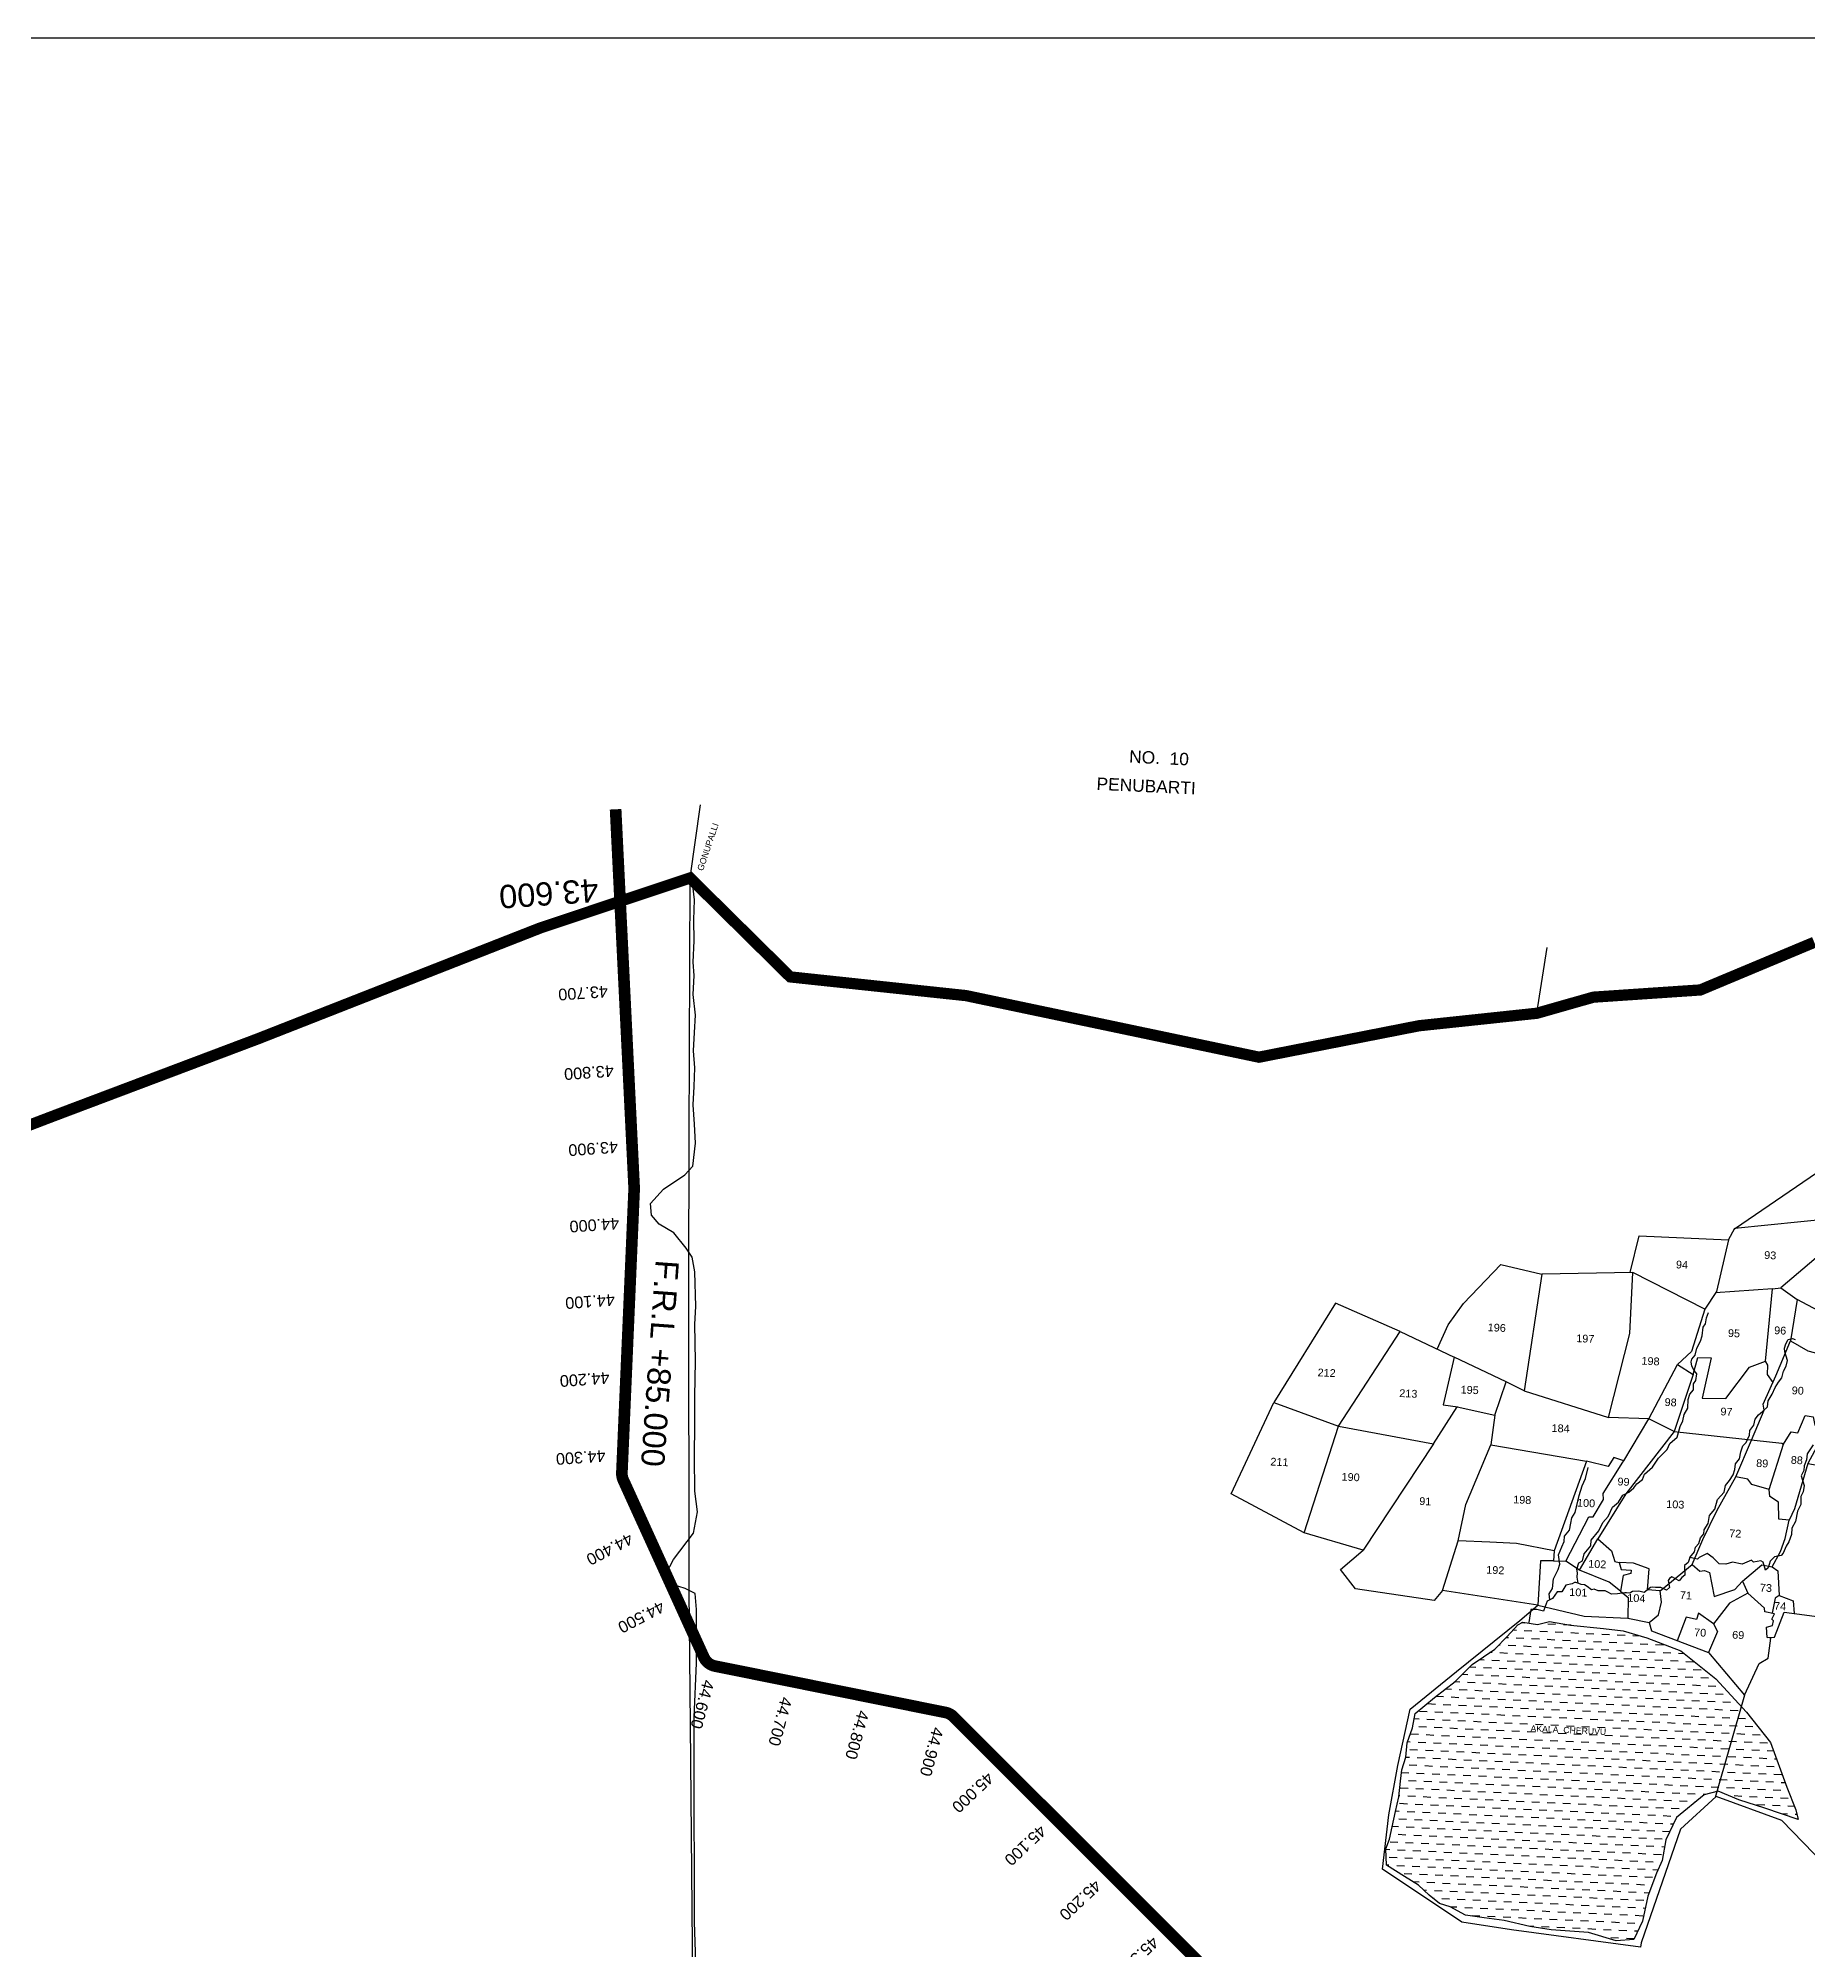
# Model space of a CAD drawing. Header units: inches. Extents: x 331863 to 341720, y 1578080 to 1585042.
# Drawn here: x 336792 to 339070, y 1582580 to 1585042 of the extents above; entities that cross this region are included whole.
import ezdxf

# ---------------------------------------------------------------- set-up
doc = ezdxf.new("R2010")
doc.units = ezdxf.units.IN
doc.header["$MEASUREMENT"] = 0
for name, pattern in [('ACAD_ISO02W100', [15, 12, -3]), ('ACAD_ISO03W100', [30, 12, -18]), ('BORDER', [1.75, 0.5, -0.25, 0.5, -0.25, 0, -0.25])]:
    doc.linetypes.add(name, pattern=pattern)
for name, color, linetype in [('BLOCK', 7, 'Continuous'), ('C LINE COO', 6, 'Continuous'), ('CARTTRACK', 30, 'ACAD_ISO02W100'), ('NALA', 4, 'Continuous'), ('SURVEY_BND', 7, 'Continuous'), ('SURVEY_NO', 7, 'Continuous'), ('TEXT', 7, 'Continuous'), ('WATER_BODY', 4, 'Continuous')]:
    doc.layers.add(name, color=color, linetype=linetype)
doc.layers.add('VILL_BOUNDARY', color=6, linetype='BORDER', lineweight=30)
doc.styles.get("Standard").update_dxf_attribs({"font": 'arial.ttf'})

msp = doc.modelspace()

# ---------------------------------------------------------------- hatches: boundary and pattern name
at = {"layer": 'WATER_BODY', "linetype": 'ByBlock'}
h = msp.add_hatch(dxfattribs=at)
h.set_pattern_fill('DASH', color=256, scale=79.952756, angle=177.3215, style=0)
h.set_pattern_definition([(177.32152, (333092.934, 1582572.598), (-10.450213, -9.516138), [9.994094, -9.994094])])
h.paths.add_polyline_path([(338875.6, 1582678.2), (338882.9, 1582694.6), (338887.8, 1582721), (338901.2, 1582749.8), (338937.1, 1582779.1), (338953.3, 1582783.5), (338984.9, 1582893.1), (338952, 1582928.5), (338907, 1582964.6), (338863.1, 1582981.5), (338832.7, 1582990.2), (338807.2, 1582993.3), (338765, 1582997.7), (338737.7, 1583002.2), (338722.3, 1582998.4), (338703.6, 1583001.6), (338697.1, 1582998), (338683.3, 1582983.1), (338667.6, 1582966.8), (338638.1, 1582946.8), (338616.2, 1582925.2), (338589.7, 1582904.3), (338564.9, 1582883.8), (338561.2, 1582865.6), (338554.6, 1582846.3), (338552.9, 1582827.8), (338547.5, 1582811.5), (338545.9, 1582796.9), (338544, 1582776.7), (338539.7, 1582757.6), (338535.3, 1582738.1), (338531.9, 1582721.9), (338527.1, 1582709.4), (338527.8, 1582688.5), (338551.1, 1582673.8), (338569, 1582663), (338582.7, 1582650), (338596.1, 1582639.2), (338609.8, 1582635.1), (338629.6, 1582624), (338653.5, 1582620.7), (338679.5, 1582617.4), (338712.3, 1582609.6), (338739.8, 1582605.3), (338788, 1582601.9), (338823.7, 1582591), (338846.4, 1582592.9), (338857.5, 1582616.3), (338864.6, 1582648.7)])
h.paths.add_polyline_path([(339022.3, 1582846.4), (338991.7, 1582885.8), (338984.9, 1582893.1), (338953.3, 1582783.5), (338955.2, 1582784), (338981.5, 1582772.9), (339015.1, 1582761.9), (339058.1, 1582747.3), (339054.9, 1582759.9), (339043.4, 1582789.2)])

# ---------------------------------------------------------------- linework, layer by layer
at = {"layer": 'BLOCK', "color": 1, "const_width": 15}
msp.add_lwpolyline([(339085, 1582495.7), (338534.9, 1582437.5, -0.120701), (338525.4, 1582438.8), (338340.9, 1582511.5, -0.102927), (338334.1, 1582515.9), (337970.3, 1582879.7, 0.147755), (337960.1, 1582885.2), (337663, 1582945, -0.24089), (337648.8, 1582956.3), (337545, 1583184.6, -0.117975), (337543.2, 1583193.8), (337559, 1583559.1, 0.023), (337559, 1583560.9), (337535.1, 1584048.5)], format="xyb", dxfattribs=at)
at = {"layer": 'BLOCK', "color": 2}
for p in [(337536.8, 1584014.7), (337541.6, 1583914.8), (337546.5, 1583815), (337551.4, 1583715.1), (337556.3, 1583615.2), (337557.1, 1583515.3), (337552.8, 1583415.4), (337548.5, 1583315.5), (337544.1, 1583215.6), (337573.4, 1583122), (337614.8, 1583031), (337662.1, 1582945.2), (337760.1, 1582925.4), (337858.2, 1582905.7), (337956.2, 1582886), (338029.9, 1582820.1), (338100.6, 1582749.4), (338171.3, 1582678.7), (338242, 1582608)]:
    msp.add_point(p, dxfattribs=at)
at = {"layer": 'C LINE COO', "color": 0}
msp.add_lwpolyline([(331863.1, 1578079.6), (341720, 1578079.6), (341720, 1585041.6), (331863.1, 1585041.6), (331863.1, 1578079.6)], dxfattribs=at)
at = {"layer": 'CARTTRACK', "linetype": 'ByBlock'}
msp.add_lwpolyline([(337638.5, 1582564), (337636.8, 1582615.3), (337636.8, 1582694.1), (337636.5, 1582743.9), (337636.5, 1582811.5), (337636.2, 1582879.3), (337639.5, 1582948.9), (337639.5, 1583018), (337637.7, 1583038.5), (337624.7, 1583045.1), (337608.5, 1583050), (337599.7, 1583063.2), (337609.6, 1583082.4), (337635.4, 1583116.3), (337640.6, 1583143.5), (337637.1, 1583170.1), (337636.9, 1583214.2), (337637.1, 1583257.3), (337637, 1583292.2), (337637.8, 1583337.9), (337637.3, 1583385.4), (337638.3, 1583407.9), (337637, 1583452.6), (337633.8, 1583471.5), (337626, 1583483.3), (337610.1, 1583503), (337591, 1583514.2), (337581.3, 1583525.8), (337580, 1583540.8), (337596.6, 1583559.1), (337624.2, 1583577.8), (337634.4, 1583589), (337637.9, 1583618.6), (337636.8, 1583643.1), (337635.1, 1583668), (337636.2, 1583691.3), (337637.3, 1583715.5), (337635.6, 1583737.4), (337636.7, 1583761.1), (337637.8, 1583783.2), (337635.1, 1583809.8), (337636.2, 1583834.3), (337634.8, 1583851.7), (337636.1, 1583879.1), (337635.7, 1583906.1), (337636.9, 1583931.8), (337633.5, 1583957.6)], dxfattribs=at)
at = {"layer": 'NALA', "linetype": 'ByBlock'}
for points in [[(338774.6, 1583051.7), (338773.5, 1583059.5), (338773.8, 1583065.2), (338773.1, 1583069.8), (338775.8, 1583077.9), (338780.2, 1583080.5), (338782.4, 1583089.7), (338790.9, 1583099.8), (338791.4, 1583107.1), (338801.3, 1583119.3), (338806.5, 1583129.9), (338813.4, 1583137.6), (338818.9, 1583149.5), (338826.5, 1583156.2), (338832.2, 1583165.1), (338840, 1583168.8), (338846.3, 1583174.5), (338850.4, 1583179.7), (338857.7, 1583185.4), (338860.1, 1583192.3), (338870.3, 1583201.3), (338878.1, 1583212.6), (338889.5, 1583224), (338892.9, 1583231.8), (338902.1, 1583239.8), (338906.1, 1583253.7), (338909.7, 1583261), (338911.2, 1583268.9), (338916, 1583277.3), (338916.5, 1583288.4), (338918.5, 1583295.3), (338923.1, 1583300.7), (338923.5, 1583308.6), (338926.2, 1583313), (338927.5, 1583321.3), (338924, 1583325.8), (338921, 1583331.2), (338920.2, 1583336.8), (338921, 1583340.2), (338925.6, 1583345.4), (338927.6, 1583354.6), (338932.1, 1583363.5), (338934.4, 1583370.3), (338935.9, 1583381.4), (338938.6, 1583385.9), (338940, 1583393.3), (338942.8, 1583400.5)], [(339077.3, 1583230.1), (339069.8, 1583218.4), (339069, 1583210.5), (339065.6, 1583203), (339065.3, 1583197), (339062.1, 1583190.2), (339065.7, 1583177.7), (339064.6, 1583169.5), (339061.4, 1583163.3), (339061.5, 1583153), (339057.1, 1583144.4), (339054.7, 1583131), (339050.1, 1583122.8), (339049.7, 1583114.3), (339046.2, 1583105.1), (339042.6, 1583099.3), (339038.7, 1583090.4), (339036.3, 1583087.5), (339027.5, 1583085.6), (339022.2, 1583080), (339019.3, 1583071.6), (339015.8, 1583068.5), (339013.2, 1583078.6), (339009.8, 1583080.4), (339000.7, 1583078.7), (338998, 1583081.2), (338985.8, 1583076.2), (338973.6, 1583079), (338964.9, 1583076.2), (338956.4, 1583076.6), (338948.5, 1583084.3), (338941, 1583090), (338930.5, 1583084.8), (338928.5, 1583082.8), (338918.7, 1583085), (338924.5, 1583092.1), (338925.8, 1583098.1), (338930.1, 1583102.9), (338932.1, 1583110.2), (338936.4, 1583115.3), (338936.9, 1583120.6), (338942.1, 1583128.8), (338944, 1583138.9), (338950.7, 1583146.9), (338954.3, 1583159.4), (338962.6, 1583169), (338964.7, 1583177.7), (338969.6, 1583184.2), (338974.4, 1583191.2), (338976.4, 1583198.3), (338977.5, 1583205.4), (338982.6, 1583212.1), (338984.2, 1583221), (338986.7, 1583228.6), (338990.9, 1583232.8), (338995.6, 1583242.2), (338995.9, 1583248.6), (339001.1, 1583255.3), (339002.8, 1583262.8), (339007.2, 1583268.7), (339012.2, 1583272.7), (339018.6, 1583279), (339019.6, 1583286.6), (339024.8, 1583295.2), (339028.6, 1583303.8), (339032.6, 1583310.8), (339037.1, 1583316.4), (339039.2, 1583325), (339042.8, 1583331.3), (339044.5, 1583338.4), (339040.8, 1583349.7), (339040.5, 1583354.5), (339042, 1583359.9), (339045.1, 1583365.5), (339050.6, 1583366.9), (339054.4, 1583365.4)], [(338738.3, 1583030.4), (338737.2, 1583038), (338741.6, 1583044.8), (338742.9, 1583057.4), (338748.9, 1583069.4), (338751.2, 1583076.1), (338749.3, 1583088.3), (338753.6, 1583098.5), (338756.7, 1583105.4), (338757, 1583112.1), (338763.8, 1583119.9), (338765.5, 1583129.1), (338766.4, 1583136.1), (338770.9, 1583142.6), (338775.9, 1583164.8), (338780.1, 1583177.2), (338784, 1583186.5), (338787.5, 1583200.6)], [(338918.7, 1583085), (338916.6, 1583078.2), (338911.7, 1583074.6), (338912.1, 1583062), (338908.3, 1583059.1), (338904.9, 1583054.9), (338895.5, 1583059.8), (338892.5, 1583057.7), (338890.6, 1583055.2), (338892.5, 1583046.3), (338888.6, 1583042.9), (338881.2, 1583046), (338874.2, 1583046.4), (338870.2, 1583046.6), (338868, 1583046.4), (338859.8, 1583039.8), (338852.8, 1583041.6), (338844.7, 1583041.1), (338841.5, 1583039), (338837.1, 1583039.3), (338834.7, 1583039.5), (338825.6, 1583038), (338817.8, 1583037.7), (338813, 1583040.2), (338809.6, 1583041.8), (338800.6, 1583041.9), (338795.5, 1583044), (338792, 1583043.1), (338786.3, 1583047.6), (338783.1, 1583049.6), (338778.7, 1583050.1), (338775.4, 1583051.4), (338771.8, 1583052.8), (338770, 1583052.8), (338766.9, 1583050.9), (338759, 1583049.1), (338753.7, 1583040.4), (338747.5, 1583040.7), (338741.6, 1583032.1), (338735, 1583028.7), (338732.2, 1583021.7), (338730.2, 1583015.6), (338721.7, 1583017.8), (338713.9, 1583017.7), (338711.3, 1583001.2)]]:
    msp.add_lwpolyline(points, dxfattribs=at)
at = {"layer": 'SURVEY_BND', "linetype": 'ByBlock'}
for points in [[(337860.6, 1581031.2), (337761.7, 1580879), (337620.3, 1580360.1), (337624.4, 1581285.7), (337636, 1582396.1), (337631.6, 1582869.5), (337630, 1583042.4), (337629.5, 1583442.1), (337629.9, 1583625.4), (337631, 1583960)], [(339146.6, 1583526.1), (339184.7, 1583535), (339214.3, 1583670.6), (338976, 1583507.9)], [(338968.3, 1583494.1), (338976.4, 1583508.8), (339146.6, 1583526.1), (339035.7, 1583432)], [(338841.8, 1583451.9), (338853.1, 1583499.2), (338968.3, 1583494.1), (338952.7, 1583427.3), (338937.9, 1583404.8), (338845, 1583452)], [(338593.1, 1583353.3), (338607.3, 1583384.4), (338627, 1583411.8), (338675.2, 1583462.1), (338728, 1583449.8), (338705.4, 1583299.6), (338682.2, 1583311.1)], [(338705.4, 1583299.6), (338814, 1583265.3), (338841.4, 1583373.4), (338845, 1583452), (338728, 1583449.8)], [(339024.9, 1583430.9), (338951.7, 1583425.8)], [(339025.7, 1583310.4), (339018.4, 1583320.4), (339019, 1583332.7), (339015.8, 1583337.6), (339024.9, 1583430.9), (339035.7, 1583432), (339056.9, 1583417)], [(338422, 1583116.6), (338327.8, 1583167), (338382.9, 1583284.6), (338466.3, 1583253.9), (338545.6, 1583376.1), (338462.3, 1583412.2), (338382.9, 1583284.6)], [(338937.9, 1583404.8), (338920.6, 1583350.1), (338902.8, 1583333.2), (338922.9, 1583320.7), (338898.2, 1583247), (338865.9, 1583263.5), (338814, 1583265.3)], [(339111.6, 1583387.9), (339056.9, 1583417), (339048.2, 1583363.7)], [(338545.6, 1583376.1), (338615.1, 1583342.8), (338600.9, 1583281.3), (338619.7, 1583278.7)], [(339020.9, 1583172.2), (338998.4, 1583179), (338993.4, 1583185.7), (338977.6, 1583188.7), (338997.9, 1583236.1), (339014.2, 1583274.7), (339013.2, 1583282.4), (339029.3, 1583318.6), (339048.2, 1583363.7), (339070.4, 1583350.8), (339098.5, 1583343.8)], [(338667.3, 1583268.1), (338682.2, 1583311.1), (338615.1, 1583342.8)], [(338865.9, 1583263.5), (338902.8, 1583333.2)], [(338922.9, 1583320.7), (338928.8, 1583342.6), (338946.2, 1583341.8), (338934.6, 1583290), (338964.8, 1583289.4), (338995.3, 1583329.8), (339015.8, 1583337.6)], [(338600.2, 1583042.3), (338589.5, 1583029.3), (338487.8, 1583044.3), (338468.6, 1583069.2), (338498, 1583094.3), (338422, 1583116.6), (338466.3, 1583253.9), (338588.6, 1583231.4), (338618.8, 1583278.9), (338667.3, 1583268.1), (338662.3, 1583229.8)], [(338898.2, 1583247), (338836.1, 1583166.9), (338799.9, 1583108.8)], [(338833.6, 1583209.3), (338865.9, 1583263.5)], [(338898.2, 1583247), (339036.9, 1583231.9), (339039, 1583230.7), (339049.1, 1583246.8), (339057.6, 1583245.2), (339067.3, 1583267.6), (339077.5, 1583266), (339079.4, 1583255.2), (339091.5, 1583249.1), (339087.6, 1583237.6), (339070.4, 1583206.1), (339102.4, 1583200.5), (339103.7, 1583226.4), (339087.6, 1583237.6)], [(338588.6, 1583231.4), (338498, 1583094.3)], [(338743.8, 1583093.2), (338695.2, 1583102.9), (338661, 1583104.5), (338620.1, 1583106.4), (338630.2, 1583153.3), (338662.3, 1583229.8), (338785.4, 1583208.8)], [(339070.4, 1583206.1), (339053.2, 1583147.3), (339046.4, 1583133), (339033.2, 1583134), (339032.9, 1583156.1), (339021.6, 1583163.3), (339020.9, 1583172.2), (339039, 1583230.7)], [(338776.4, 1583068.3), (338758.7, 1583080), (338788.5, 1583137.4), (338794, 1583137.1), (338807.4, 1583159.6), (338807, 1583167.3), (338832.4, 1583207.8), (338833.6, 1583209.3), (338820.5, 1583213.5), (338813.2, 1583202.2), (338785.4, 1583208.8), (338743.8, 1583093.2), (338743.2, 1583080.5), (338758.7, 1583080)], [(338921.4, 1583076), (338935.4, 1583108.1), (338953.8, 1583145.6), (338977.6, 1583188.7)], [(339018.1, 1582982), (339027.5, 1582982.2), (339040.2, 1583014.4), (339095.3, 1583007.1), (339107.3, 1583023.9), (339119.2, 1583021), (339137.1, 1583042.8), (339190.3, 1583043.2), (339236.8, 1583069.3), (339335.7, 1583123.6), (339370.5, 1583143.3), (339379.9, 1583166.2), (339490.9, 1583120.6), (339485.6, 1583109.6), (339472.9, 1583035.2), (339450.8, 1583007.7), (339304.9, 1583047.9)], [(339024.6, 1583072.9), (339035.4, 1583092.4), (339041.5, 1583109.3), (339046.4, 1583133)], [(338722.6, 1583023.5), (338600.2, 1583042.3), (338620.1, 1583106.4)], [(338829.1, 1583041.4), (338814.8, 1583053.1), (338776.4, 1583068.3), (338799.9, 1583108.8), (338817.5, 1583093.3), (338822.1, 1583079.7), (338827.7, 1583078.3)], [(338743.2, 1583080.5), (338726.1, 1583080.6), (338722.6, 1583023.5)], [(338880.3, 1583041.8), (338863.9, 1583043.1), (338866.1, 1583070.2), (338846.1, 1583077.4), (338827.7, 1583078.3), (338830.2, 1583069.2), (338842.9, 1583068.6), (338842.7, 1583064.4), (338832.9, 1583061.7), (338829.1, 1583041.4), (338839, 1583033.2), (338838.9, 1583006.8)], [(338866, 1583001.3), (338878, 1583010.8), (338882, 1583027.3), (338880.3, 1583041.8), (338921.4, 1583076), (338931.3, 1583067.1), (338937.3, 1583068.1), (338943.8, 1583065.5), (338950.1, 1583034.7), (338976.6, 1583043.6), (338986.3, 1583054.5), (338993.4, 1583038.9)], [(338986.3, 1583054.5), (339011.5, 1583075.2), (339024.6, 1583072.9), (339032.1, 1583067.7), (339033.8, 1583035.7), (339028.4, 1583032.4), (339024.5, 1583013.1)], [(338989.1, 1582907.5), (339008, 1582948.4), (339019.4, 1582955.3), (339022.8, 1582980.9), (339018.1, 1582982), (339017.5, 1582995.3), (339025.1, 1582997.2), (339026.4, 1583003.3), (339024.2, 1583005.2), (339027.6, 1583012.4), (339015.2, 1583014.9), (339014.9, 1583019.4), (338993.4, 1583038.9), (338969.8, 1583026.2), (338948.9, 1582999.6), (338954.4, 1582989.7), (338942.5, 1582962.6)], [(339033.8, 1583035.7), (339051.7, 1583028.9), (339053.1, 1583012.7)], [(339133.7, 1582646.3), (339036.9, 1582745.9), (338952.3, 1582776.9), (338906.6, 1582735), (338856.1, 1582588.4), (338855.2, 1582582.8), (338689.1, 1582605.2), (338625.1, 1582615.3), (338522.9, 1582683.3), (338530.9, 1582753.2), (338542.4, 1582816.8), (338558.5, 1582889.3), (338618.2, 1582937.9), (338699.5, 1583003.8), (338722.6, 1583023.5), (338782.6, 1583009.4), (338838.9, 1583006.8), (338866, 1583001.3), (338869.1, 1582990.3), (338942.5, 1582962.6), (338989.1, 1582907.5), (338951, 1582775.7)], [(338948.9, 1582999.6), (338929.6, 1583013.2), (338927, 1583005.1), (338913.7, 1583008), (338902.3, 1582977.7)]]:
    msp.add_lwpolyline(points, dxfattribs=at)
at = {"layer": 'VILL_BOUNDARY', "linetype": 'ByBlock'}
for points in [[(337631, 1583960), (337644.4, 1584054.1)], [(338721.7, 1583785.8), (338734.9, 1583870.3)]]:
    msp.add_lwpolyline(points, dxfattribs=at)
at = {"layer": 'VILL_BOUNDARY', "color": 6, "linetype": 'ACAD_ISO03W100', "lineweight": -2, "ltscale": 3, "const_width": 14.5}
msp.add_lwpolyline([(339078.8, 1583877.2), (338932.1, 1583815.8), (338794.3, 1583806.5), (338721.7, 1583785.8), (338569.9, 1583769.7), (338363.7, 1583729.2), (337986.4, 1583808.5), (337760, 1583832.6), (337631, 1583960), (337438, 1583895.6), (337074.5, 1583752.9), (336812, 1583653.8), (336199.2, 1583419.7)], dxfattribs=at)
at = {"layer": 'WATER_BODY', "linetype": 'ByBlock'}
msp.add_lwpolyline([(338703.6, 1583001.6), (338722.3, 1582998.4), (338737.7, 1583002.2), (338765, 1582997.7), (338807.2, 1582993.3), (338832.7, 1582990.2), (338863.1, 1582981.5), (338907, 1582964.6), (338952, 1582928.5), (338991.7, 1582885.8), (339022.3, 1582846.4), (339043.4, 1582789.2), (339054.9, 1582759.9), (339058.1, 1582747.3), (339015.1, 1582761.9), (338981.5, 1582772.9), (338955.2, 1582784), (338937.1, 1582779.1), (338901.2, 1582749.8), (338887.8, 1582721), (338882.9, 1582694.6), (338875.6, 1582678.2), (338864.6, 1582648.7), (338857.5, 1582616.3), (338846.4, 1582592.9), (338823.7, 1582591), (338788, 1582601.9), (338739.8, 1582605.3), (338712.3, 1582609.6), (338679.5, 1582617.4), (338653.5, 1582620.7), (338629.6, 1582624), (338609.8, 1582635.1), (338596.1, 1582639.2), (338582.7, 1582650), (338569, 1582663), (338551.1, 1582673.8), (338527.8, 1582688.5), (338527.1, 1582709.4), (338531.9, 1582721.9), (338535.3, 1582738.1), (338539.7, 1582757.6), (338544, 1582776.7), (338545.9, 1582796.9), (338547.5, 1582811.5), (338552.9, 1582827.8), (338554.6, 1582846.3), (338561.2, 1582865.6), (338564.9, 1582883.8), (338589.7, 1582904.3), (338616.2, 1582925.2), (338638.1, 1582946.8), (338667.6, 1582966.8), (338683.3, 1582983.1), (338697.1, 1582998), (338703.6, 1583001.6)], dxfattribs=at)

# ---------------------------------------------------------------- texts
at = {"layer": 'BLOCK', "color": 1}
for s, rotation, p in [('43.600', 183.9647, (337512, 1583959.3)), ('F.R.L +85.000', 265.8624, (337586.9, 1583468.9))]:
    msp.add_text(s, height=30, rotation=rotation, dxfattribs=at).set_placement(p)
at = {"layer": 'BLOCK', "color": 0}
for s, rotation, p in [('43.700', 183.9647, (337524.7, 1583821.5)), ('43.800', 183.9647, (337532.2, 1583719.1)), ('43.900', 183.9647, (337537.7, 1583621.1)), ('44.000', 183.9647, (337539.2, 1583522.7)), ('44.100', 183.9647, (337533.7, 1583424.2)), ('44.200', 183.9647, (337526.7, 1583323.8)), ('44.300', 183.9647, (337521.7, 1583223.4)), ('44.400', 207.6754, (337552.5, 1583117)), ('44.500', 207.6754, (337593.2, 1583029.6)), ('44.600', 254.9252, (337648, 1582928.5)), ('44.700', 254.9252, (337748.3, 1582906.4)), ('44.800', 254.9252, (337847.3, 1582889.1)), ('44.900', 254.9252, (337943.3, 1582867.4)), ('45.000', 223.3469, (338013.4, 1582809.5)), ('45.100', 223.3469, (338081.1, 1582741.4)), ('45.200', 223.3469, (338151.8, 1582670.9)), ('45.300', 223.3469, (338225.9, 1582597.9))]:
    msp.add_text(s, height=15, rotation=rotation, dxfattribs=at).set_placement(p)
at = {"layer": 'SURVEY_NO', "linetype": 'ByBlock'}
for s, height, p in [('93', 9.99, (339014.1, 1583469.5)), ('94', 9.99, (338900.5, 1583457.3)), ('196', 9.99, (338658.1, 1583376.4)), ('197', 9.99, (338772.1, 1583362.3)), ('95', 9.99, (338967.5, 1583369)), ('96', 9.99, (339027, 1583372.6)), ('212', 9.99, (338439, 1583318.3)), ('198', 9.99, (338856.1, 1583333.3)), ('213', 9.99, (338544.2, 1583291.6)), ('195', 9.99, (338623.2, 1583296.2)), ('90', 9.99, (339049.6, 1583295.2)), ('98', 9.99, (338885.9, 1583280.1)), ('97', 9.99, (338957.8, 1583268)), ('184', 9.99, (338740.3, 1583246.7)), ('211', 9.99, (338378.2, 1583203.4)), ('89', 9.99, (339003.8, 1583201.5)), ('88', 9.99, (339048.4, 1583205.6)), ('190', 9.99, (338469.9, 1583184)), ('99', 9.99, (338825.2, 1583177.8)), ('91', 9.99, (338569.9, 1583152.6)), ('198', 9.99, (338690.9, 1583154.7)), ('100', 9.99, (338773.1, 1583150.5)), ('103', 9.99, (338888, 1583148.8)), ('72', 9.99, (338969.1, 1583111.1)), ('102', 9.99, (338787.5, 1583071.9)), ('192', 9.99, (338656.2, 1583064.2)), ('73', 9.99, (339008.6, 1583041.1)), ('101', 9.99, (338763.1, 1583035.5)), ('104', 9.99, (338837.8, 1583028)), ('71', 9.99, (338905.5, 1583031.4)), ('74', 9.99, (339026.9, 1583017.6)), ('70', 9.99, (338923.9, 1582983.5)), ('69', 9.99, (338972.9, 1582980.4)), ('AKALA  CHERUVU', 7.995, (338713.3, 1582860.8))]:
    msp.add_text(s, height=height, rotation=357.3215, dxfattribs=at).set_placement(p)
at = {"layer": 'TEXT', "linetype": 'ByBlock'}
for s, height, rotation, p in [('NO.  10', 15.99, 357.3215, (338196.2, 1584108.5)), ('PENUBARTI', 15.99, 357.3215, (338154.2, 1584073.6)), ('GONUPALLI', 8, 71.4083, (337647.5, 1583968.5))]:
    msp.add_text(s, height=height, rotation=rotation, dxfattribs=at).set_placement(p)

doc.saveas('drawing.dxf')
